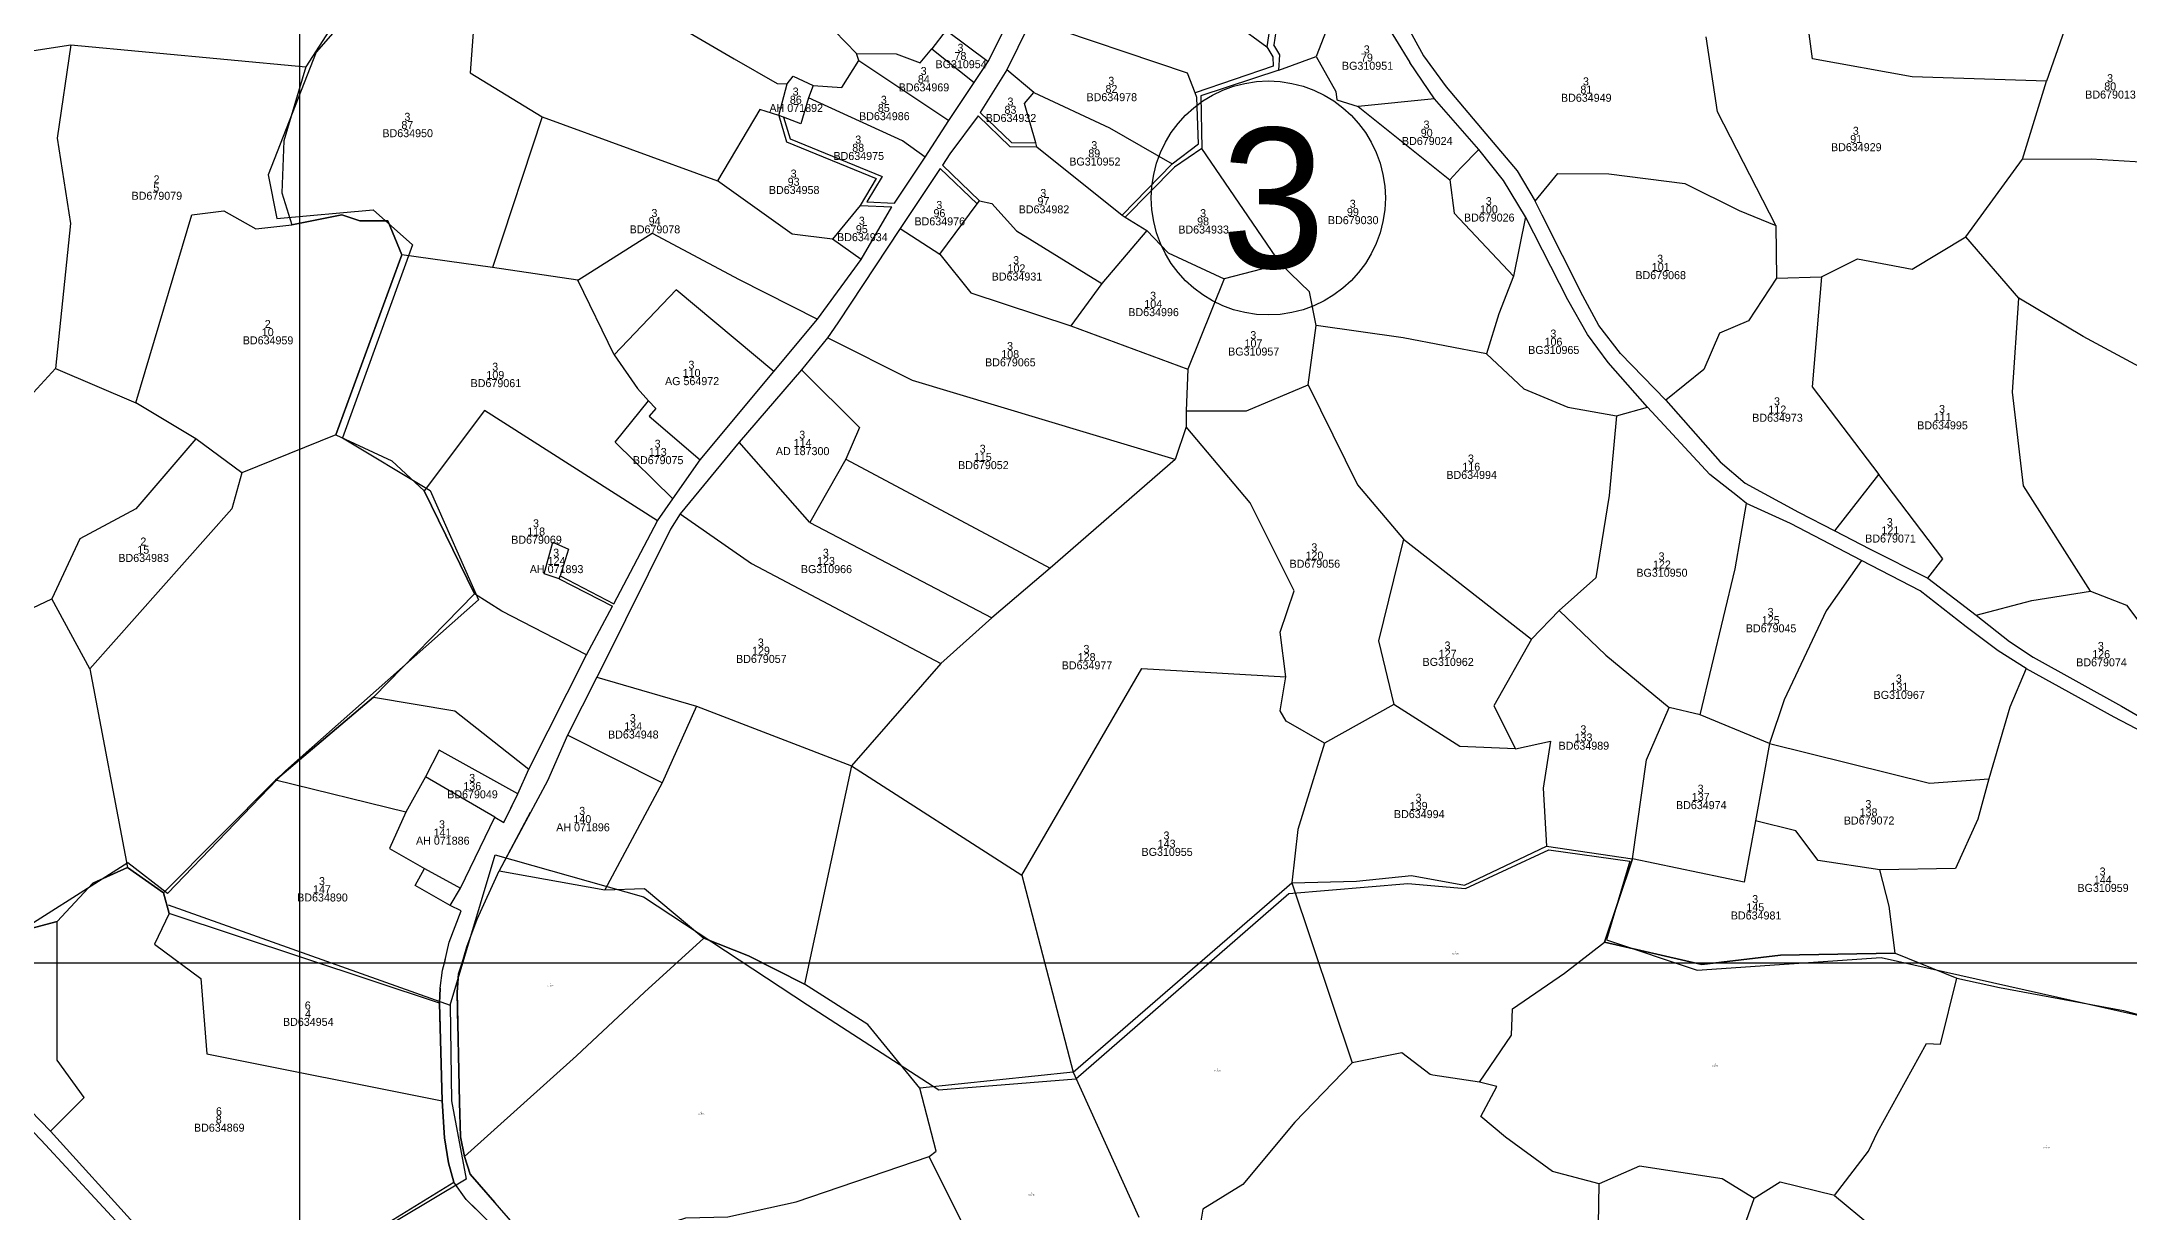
# Model space of a CAD drawing. Extents: x 547915 to 556085, y 1814738 to 1822008.
# Drawn here: x 549871 to 550914, y 1819875 to 1820461 of the extents above; entities that cross this region are included whole.
import ezdxf

# ---------------------------------------------------------------- set-up
doc = ezdxf.new("R2010")
doc.units = 0
for name, color, linetype in [('Level 10', 7, 'Continuous'), ('Level 20', 7, 'Continuous'), ('Level 23', 7, 'Continuous'), ('Level 32', 7, 'Continuous'), ('Level 34', 7, 'Continuous'), ('Level 54', 7, 'Continuous')]:
    doc.layers.add(name, color=color, linetype=linetype)

msp = doc.modelspace()

# ---------------------------------------------------------------- linework, layer by layer
at = {"layer": 'Level 10'}
for p, q in [((550522.3, 1820489.8), (550508, 1820453.2)), ((550891.2, 1820492.8), (550873.1, 1820440.9)), ((550023, 1820479), (550003, 1820448)), ((550323, 1820466.4), (550315.9, 1820457.1)), ((550323, 1820466.4), (550344.1, 1820450.8)), ((549885.4, 1820459.1), (550003, 1820448)), ((550279.3, 1820451.3), (550278.2, 1820454.7)), ((550315.9, 1820457.1), (550337, 1820440.2)), ((550489.3, 1820446.4), (550508, 1820453.2)), ((550279.3, 1820451.3), (550324.4, 1820421.3)), ((550366.9, 1820435.2), (550353.4, 1820446.5)), ((550239.4, 1820423.8), (550243.5, 1820439.5)), ((550256.6, 1820438.7), (550254.2, 1820432.6)), ((550567.1, 1820432.1), (550529, 1820428.2)), ((550861.1, 1820401.9), (550873.1, 1820440.9)), ((550121, 1820423), (550096.2, 1820347.7)), ((550121, 1820423), (550208.8, 1820391)), ((550241.7, 1820422.9), (550239.4, 1820423.8)), ((550529, 1820428.2), (550574.9, 1820391.6)), ((550368.3, 1820408.1), (550367.8, 1820410.1)), ((550368.3, 1820408.1), (550411, 1820373.9)), ((550490.4, 1820349.4), (550450.9, 1820407.2)), ((550832.8, 1820363), (550861.1, 1820401.9)), ((550338.5, 1820379.5), (550339.7, 1820381.1)), ((550280, 1820378.7), (550266.2, 1820361.9)), ((550319.8, 1820354.4), (550338.5, 1820379.5)), ((550411, 1820373.9), (550412.6, 1820372.9)), ((550412.6, 1820372.9), (550423.4, 1820366.2)), ((550612.7, 1820373), (550606.7, 1820343.4)), ((550280.5, 1820351.7), (550266.2, 1820361.9)), ((550300.1, 1820367.2), (550319.8, 1820354.4)), ((550423.4, 1820366.2), (550400.8, 1820339.8)), ((550737.8, 1820368.7), (550738.2, 1820342.4)), ((550859.3, 1820332.4), (550832.8, 1820363)), ((550096.2, 1820347.7), (550051, 1820354)), ((550490.4, 1820349.4), (550462, 1820342)), ((550138.9, 1820341.4), (550096.2, 1820347.7)), ((550157.1, 1820304.1), (550138.9, 1820341.4)), ((550400.8, 1820339.8), (550385.3, 1820318.5)), ((550462, 1820342), (550443.8, 1820296.9)), ((550738.2, 1820342.4), (550760.6, 1820343)), ((550385.3, 1820318.5), (550443.8, 1820296.9)), ((550504, 1820289), (550508, 1820318.8)), ((549877.8, 1820297.2), (549918, 1820280)), ((550443.8, 1820296.9), (550443, 1820276)), ((549948, 1820262), (549918, 1820280)), ((550443, 1820276), (550443, 1820268)), ((550658.1, 1820273.6), (550673.6, 1820277.9)), ((550443, 1820268), (550437.6, 1820251.8)), ((549971, 1820245), (549948, 1820262)), ((550018, 1820264), (549971, 1820245)), ((550254.9, 1820220.2), (550219.5, 1820260.4)), ((550272.9, 1820251.9), (550254.9, 1820220.2)), ((550272.9, 1820251.9), (550375, 1820197.3)), ((550437.6, 1820251.8), (550375, 1820197.3)), ((550767.3, 1820216), (550789.3, 1820244.2)), ((550087.3, 1820184.5), (550062, 1820236)), ((550254.9, 1820220.2), (550345.8, 1820172.5)), ((550551.6, 1820211.8), (550615.6, 1820161.8)), ((550129.6, 1820192.1), (550130.1, 1820193.6)), ((550375, 1820197.3), (550345.8, 1820172.5)), ((549895, 1820147), (549876, 1820182)), ((550087.3, 1820184.5), (550036.7, 1820132.8)), ((550345.8, 1820172.5), (550320.3, 1820149.7)), ((550629.5, 1820176.2), (550615.6, 1820161.8)), ((549895, 1820147), (549913.7, 1820047.7)), ((550148.4, 1820142.8), (550198.2, 1820128.4)), ((550320.3, 1820149.7), (550275.8, 1820098.5)), ((549987.7, 1820091.3), (550036.7, 1820132.8)), ((550198.2, 1820128.4), (550181, 1820090)), ((550198.2, 1820128.4), (550275.8, 1820098.5)), ((550546.8, 1820129.2), (550512.1, 1820109.9)), ((550700, 1820124), (550684.5, 1820127.7)), ((550734.6, 1820109.7), (550700, 1820124)), ((550181, 1820090), (550133.8, 1820113.8)), ((550734.6, 1820109.7), (550727.6, 1820071)), ((550275.8, 1820098.5), (550252.2, 1819989.4)), ((550275.8, 1820098.5), (550360.9, 1820043.8)), ((550052.9, 1820075.4), (549987.7, 1820091.3)), ((550062.7, 1820093.1), (550052.9, 1820075.4)), ((550097.4, 1820072.8), (550062.7, 1820093.1)), ((550181, 1820090), (550152.4, 1820036.5)), ((550623.2, 1820058.3), (550666.2, 1820052)), ((550062.3, 1820047.2), (550080.2, 1820037.3)), ((550099.6, 1820046), (550152.4, 1820036.5)), ((550360.9, 1820043.8), (550386.6, 1819945.4)), ((550386.6, 1819945.4), (550495.9, 1820040)), ((550386.6, 1819945.4), (550495.9, 1820040)), ((550495.9, 1820040), (550526, 1819950)), ((550069.7, 1819979.9), (549934.6, 1820024.7)), ((550386.6, 1819945.4), (550309.9, 1819937.4)), ((550386.6, 1819945.4), (550309.9, 1819937.4)), ((550386.6, 1819945.4), (550419.4, 1819872.8)), ((549957, 1819816.6), (550076.9, 1819890.4)), ((549957, 1819816.6), (550076.9, 1819890.4)), ((550704.5, 1819818.8), (550726.9, 1819882.2)), ((550767.1, 1819883.6), (550864, 1819803.9))]:
    msp.add_line(p, q, dxfattribs=at)
for points in [[(550092, 1820563), (550111.3, 1820555.3), (550115, 1820550.1), (550128.9, 1820541.1), (550133, 1820522.1), (550135, 1820507), (550135, 1820500), (550217, 1820452), (550238.5, 1820439.7), (550243.5, 1820439.5)], [(550278.2, 1820454.7), (550267.2, 1820466.1), (550268.8, 1820471.1), (550266.2, 1820485.3), (550245.1, 1820503.5), (550203.9, 1820524.5), (550194.7, 1820554.4)], [(550065, 1820502), (550087, 1820472), (550085, 1820445), (550121, 1820423)], [(550035, 1820492), (550023, 1820479), (550003, 1820448), (549992, 1820411), (549991, 1820385), (549996, 1820369), (550021, 1820374), (550030, 1820371), (550044, 1820371.1), (550051, 1820354)], [(550473.9, 1820478.5), (550467.8, 1820469.4), (550483.3, 1820458)], [(550873.1, 1820440.9), (550805.9, 1820443), (550756.1, 1820452), (550752.3, 1820480.9)], [(550447.5, 1820435), (550443.7, 1820444.9), (550365.5, 1820471.3)], [(549733.8, 1820441.6), (549785.4, 1820450.5), (549825.8, 1820459.3), (549853.9, 1820454.2), (549885.4, 1820459.1)], [(549885.4, 1820459.1), (549878.6, 1820412.4), (549885.3, 1820369.7), (549877.8, 1820297.2)], [(550278.2, 1820454.7), (550278.1, 1820454.8), (550298.1, 1820454.6), (550310.1, 1820450), (550315.9, 1820457.1)], [(550508, 1820453.2), (550517.9, 1820435.8), (550518.3, 1820431.6), (550529, 1820428.2)], [(550737.8, 1820368.7), (550708.7, 1820425.6), (550703, 1820463.1)], [(550003, 1820448), (549992, 1820411), (549991, 1820385), (549996, 1820369)], [(550243.5, 1820439.5), (550246.6, 1820443.4), (550256.6, 1820438.7)], [(550256.6, 1820438.7), (550270.9, 1820437.7), (550279.3, 1820451.3)], [(550254.2, 1820432.6), (550250.4, 1820419.6), (550241.7, 1820422.9)], [(550312.5, 1820402.9), (550301.2, 1820411.1), (550254.2, 1820432.6)], [(550367.8, 1820410.1), (550362.2, 1820429.8), (550366.9, 1820435.2)], [(550366.9, 1820435.2), (550404.7, 1820417.5), (550436, 1820399.6)], [(550239.4, 1820423.8), (550229.9, 1820426.7), (550208.8, 1820391)], [(550589.3, 1820406.7), (550580.4, 1820397.5), (550574.9, 1820391.6)], [(550861.1, 1820401.9), (550895.5, 1820402), (550944.9, 1820399)], [(550266.2, 1820361.9), (550246, 1820364.4), (550208.8, 1820391)], [(550574.9, 1820391.6), (550577, 1820374.9), (550606.7, 1820343.4)], [(550617.5, 1820380.9), (550628.9, 1820394.7), (550654.4, 1820394.5), (550692.3, 1820389.8), (550719.4, 1820376.3), (550737.8, 1820368.7)], [(550339.7, 1820381.1), (550345.8, 1820379.7), (550358.2, 1820366.1), (550400.8, 1820339.8)], [(549918, 1820280), (549946, 1820374), (549962, 1820376), (549978, 1820367), (549996, 1820369)], [(550018, 1820264), (550051, 1820354), (550044, 1820371.1), (550030, 1820371), (550021, 1820374), (549996, 1820369)], [(550138.9, 1820341.4), (550176, 1820364.9), (550219.6, 1820341.8), (550258.7, 1820321.9)], [(550423.4, 1820366.2), (550434, 1820355), (550462, 1820342)], [(550760.6, 1820343), (550778.7, 1820352), (550805.9, 1820346.9), (550832.8, 1820363)], [(550051, 1820354), (550018, 1820264), (550046, 1820251), (550062, 1820236)], [(550319.8, 1820354.4), (550335.3, 1820335.1), (550385.3, 1820318.5)], [(550508, 1820318.8), (550504.6, 1820335.5), (550490.4, 1820349.4)], [(550606.7, 1820343.4), (550599.4, 1820324.5), (550593.1, 1820304.5)], [(550738.2, 1820342.4), (550724.1, 1820321), (550709.6, 1820314.9), (550701.9, 1820296.8), (550682.8, 1820281.4)], [(550760.6, 1820343), (550755.9, 1820288.1), (550789.3, 1820244.2)], [(550236.9, 1820295.7), (550188, 1820336.6), (550157.1, 1820304.1)], [(550895.2, 1820185.8), (550861.7, 1820238.5), (550856.1, 1820285.4), (550859.3, 1820332.4)], [(550990.9, 1820254.4), (550955, 1820225.4), (550934.4, 1820235.6), (550926.5, 1820251.4), (550926.2, 1820282.4), (550919.7, 1820298), (550891.5, 1820313.2), (550859.3, 1820332.4)], [(550593.1, 1820304.5), (550551.5, 1820312.6), (550508, 1820318.8)], [(549877.8, 1820297.2), (549852.1, 1820269.2), (549789.6, 1820314.5), (549774.1, 1820310.6), (549750.9, 1820313.1)], [(550437.6, 1820251.8), (550306.2, 1820291.3), (550263.8, 1820312.5)], [(550157.1, 1820304.1), (550168.7, 1820287.2), (550174.2, 1820281.1)], [(550250.7, 1820296.6), (550279.7, 1820267.7), (550272.9, 1820251.9)], [(550593.1, 1820304.5), (550611.8, 1820287.1), (550633.8, 1820277.9), (550658.1, 1820273.6)], [(550443, 1820276), (550473.2, 1820276), (550504, 1820289)], [(550504, 1820289), (550528.6, 1820239), (550551.6, 1820211.8)], [(550178.8, 1820221.1), (550092.3, 1820276.2), (550062, 1820236)], [(550186.4, 1820232), (550157.5, 1820260.4), (550174.2, 1820281.1)], [(550174.2, 1820281.1), (550177.9, 1820277.3), (550174.6, 1820273.4), (550200.1, 1820251.6)], [(550492.9, 1820143.1), (550490, 1820165.3), (550497, 1820186), (550475.1, 1820230), (550443, 1820268)], [(550658.1, 1820273.6), (550654.5, 1820233.7), (550647.9, 1820192.5), (550629.5, 1820176.2)], [(549948, 1820262), (549918, 1820227), (549890, 1820212), (549876, 1820182)], [(550018, 1820264), (550046, 1820251), (550062, 1820236), (550087.3, 1820184.5), (550036.7, 1820132.8), (549987.7, 1820091.3), (549931.7, 1820035), (549913.7, 1820047.7)], [(549971, 1820245), (549966, 1820227), (549895, 1820147)], [(550813.8, 1820192.3), (550821.3, 1820202), (550789.3, 1820244.2)], [(550190, 1820224.6), (550225.8, 1820199.7), (550320.3, 1820149.7)], [(550700, 1820124), (550717.4, 1820197.1), (550723.1, 1820229.8)], [(549717.8, 1820220.1), (549831.2, 1820160.8), (549876, 1820182)], [(550129.6, 1820192.1), (550122, 1820194.6), (550126.4, 1820210.3), (550134.2, 1820206.8), (550130.1, 1820193.6)], [(550551.6, 1820211.8), (550539.2, 1820161), (550546.8, 1820129.2)], [(550780.7, 1820201.2), (550762.9, 1820176.1), (550741.9, 1820131.5), (550734.6, 1820109.7)], [(550143.3, 1820154.1), (550100.9, 1820175.8), (550087.3, 1820184.5)], [(550838, 1820173.8), (550865.8, 1820181.2), (550895.2, 1820185.8)], [(550895.2, 1820185.8), (550913.2, 1820178.8), (550929.5, 1820157.2), (550942.9, 1820142.7)], [(550629.5, 1820176.2), (550652.8, 1820153.8), (550684.5, 1820127.7)], [(550615.6, 1820161.8), (550596.9, 1820128.6), (550607.6, 1820107)], [(550360.9, 1820043.8), (550420.8, 1820147.2), (550492.9, 1820143.1)], [(550512.1, 1820109.9), (550493, 1820120.9), (550490, 1820126), (550492.9, 1820143.1)], [(550863, 1820147.2), (550854.8, 1820127.9), (550844.3, 1820092)], [(550036.7, 1820132.8), (550077.4, 1820126.1), (550114.4, 1820096.9)], [(550607.6, 1820107), (550579.9, 1820108.2), (550546.8, 1820129.2)], [(550666.2, 1820052), (550673.2, 1820101.6), (550684.5, 1820127.7)], [(550512.1, 1820109.9), (550498.8, 1820066.7), (550495.9, 1820040)], [(550607.6, 1820107), (550625.1, 1820110.9), (550621.5, 1820087.4), (550623.2, 1820058.3)], [(550734.6, 1820109.7), (550814.7, 1820089.9), (550844.3, 1820092)], [(550108.9, 1820084.5), (550069.6, 1820106.3), (550062.7, 1820093.1)], [(550069.7, 1819979.9), (549934.6, 1820024.7), (549931.7, 1820035), (549987.7, 1820091.3)], [(550844.3, 1820092), (550838.8, 1820071.9), (550827.7, 1820047.2), (550789.8, 1820046.5)], [(550052.9, 1820075.4), (550044.7, 1820057.2), (550062.3, 1820047.2)], [(550727.6, 1820071), (550722, 1820040.3), (550666.2, 1820052)], [(550789.8, 1820046.5), (550758.9, 1820051.2), (550747.8, 1820066), (550727.6, 1820071)], [(550495.9, 1820040), (550528.1, 1820040.8), (550555.7, 1820043.7), (550582.1, 1820038.8), (550623.2, 1820058.3)], [(550495.9, 1820040), (550528.1, 1820040.8), (550555.7, 1820043.7), (550582.1, 1820038.8), (550623.2, 1820058.3), (550666.2, 1820052), (550652.2, 1820010.3)], [(549913.7, 1820047.7), (549896.5, 1820039.9), (549878.6, 1820020.7), (549838.3, 1820010)], [(549878.6, 1820020.7), (549896.5, 1820039.9), (549913.7, 1820047.7), (549931.7, 1820035), (549934.6, 1820024.7)], [(550075.1, 1820028.7), (550057.6, 1820038.7), (550062.3, 1820047.2)], [(550099.6, 1820046), (550152.4, 1820036.5), (550172.3, 1820037.2), (550201.9, 1820012.4)], [(550797.4, 1820004.8), (550740.2, 1820003.9), (550700.9, 1819999.2), (550652.2, 1820010.3), (550666.2, 1820052)], [(550797.4, 1820004.8), (550794.5, 1820028.4), (550789.8, 1820046.5)], [(550152.4, 1820036.5), (550172.3, 1820037.2), (550201.9, 1820012.4), (550224.3, 1820003.5), (550252.2, 1819989.4)], [(549805.4, 1819972.6), (549819.4, 1819992.2), (549824.7, 1820003.6), (549838.3, 1820010), (549878.6, 1820020.7)], [(549875.2, 1819915.9), (549892.1, 1819932.7), (549878.6, 1819951.4), (549878.6, 1820020.7)], [(549934.6, 1820024.7), (549927.3, 1820009.3), (549950.4, 1819992.2), (549953.4, 1819954.6), (550071.1, 1819931.1)], [(550201.9, 1820012.4), (550172.3, 1819985.3), (550138.2, 1819953.6), (550082.2, 1819903.2)], [(550309.9, 1819937.4), (550283.8, 1819969.2), (550252.2, 1819989.4), (550224.3, 1820003.5), (550201.9, 1820012.4)], [(550589.6, 1819940.4), (550605.6, 1819963.8), (550606.2, 1819977.1), (550632.1, 1819994.8), (550652.2, 1820010.3)], [(550652.2, 1820010.3), (550700.9, 1819999.2), (550740.2, 1820003.9), (550797.4, 1820004.8), (550828.3, 1819992.4)], [(550797.4, 1820004.8), (550828.3, 1819992.4), (550849.6, 1819987.7), (550911.7, 1819976.2), (550985, 1819956.2)], [(550309.9, 1819937.4), (550283.8, 1819969.2), (550252.2, 1819989.4)], [(550767.1, 1819883.6), (550784.2, 1819905.9), (550788.6, 1819915.4), (550813.2, 1819959.7), (550820.2, 1819959.3), (550828.3, 1819992.4)], [(550828.3, 1819992.4), (550849.6, 1819987.7), (550911.7, 1819976.2), (550985, 1819956.2)], [(550589.6, 1819940.4), (550566.4, 1819943.9), (550565, 1819944.2), (550550.9, 1819955), (550526, 1819950)], [(550526, 1819950), (550497.3, 1819920.3), (550471.4, 1819889.2), (550451.3, 1819876.9), (550448.2, 1819857.8)], [(550314.6, 1819903.2), (550318.1, 1819905.8), (550309.9, 1819937.4)], [(550649.5, 1819889.5), (550626.2, 1819895.6), (550602.7, 1819912.9), (550590.3, 1819923.2), (550598.3, 1819938.2), (550589.6, 1819940.4)], [(550126.7, 1819836.7), (550156.1, 1819860.6), (550192.9, 1819872.5), (550213.9, 1819873), (550248.1, 1819880.5), (550314.6, 1819903.2)], [(550353.8, 1819812.9), (550357.9, 1819816.4), (550314.6, 1819903.2)], [(550644.8, 1819840), (550648.8, 1819849), (550649.5, 1819889.5)], [(550726.9, 1819882.2), (550711, 1819892), (550669.7, 1819898.4), (550649.5, 1819889.5)], [(550767.1, 1819883.6), (550740, 1819890.3), (550726.9, 1819882.2)]]:
    msp.add_lwpolyline(points, dxfattribs=at)
at = {"layer": 'Level 23'}
for p, q in [((550344.1, 1820450.8), (550353.2, 1820468.9)), ((550552, 1820471.2), (550561.6, 1820453.6)), ((550337, 1820440.2), (550344.1, 1820450.8)), ((550353.4, 1820446.5), (550340.1, 1820425.3)), ((550567.1, 1820432.1), (550554.8, 1820450.2)), ((550324.4, 1820421.3), (550337, 1820440.2)), ((550589.3, 1820406.7), (550567.1, 1820432.1)), ((550312.5, 1820402.9), (550324.4, 1820421.3)), ((550297.2, 1820379.9), (550312.5, 1820402.9)), ((550320, 1820397.2), (550300.1, 1820367.2)), ((550320, 1820397.2), (550338.5, 1820379.5)), ((550321.2, 1820398.9), (550339.7, 1820381.1)), ((550283.4, 1820380.6), (550297.2, 1820379.9)), ((550280, 1820378.7), (550295.9, 1820378)), ((550280.5, 1820351.7), (550295.9, 1820378)), ((550258.7, 1820321.9), (550280.5, 1820351.7)), ((550236.9, 1820295.7), (550258.7, 1820321.9)), ((550263.8, 1820312.5), (550250.7, 1820296.6)), ((550250.7, 1820296.6), (550219.5, 1820260.4)), ((550200.1, 1820251.6), (550236.9, 1820295.7)), ((550219.5, 1820260.4), (550190, 1820224.6)), ((550186.4, 1820232), (550200.1, 1820251.6)), ((550178.8, 1820221.1), (550186.4, 1820232)), ((550156.9, 1820179.6), (550178.8, 1820221.1)), ((550129.6, 1820192.1), (550156.2, 1820178.3)), ((550130.1, 1820193.6), (550156.9, 1820179.6)), ((550813.8, 1820192.3), (550838, 1820173.8)), ((550143.3, 1820154.1), (550156.2, 1820178.3)), ((550114.4, 1820096.9), (550143.3, 1820154.1)), ((550148.4, 1820142.8), (550133.8, 1820113.8)), ((550108.9, 1820084.5), (550114.4, 1820096.9)), ((550080.2, 1820037.3), (550097.4, 1820072.8)), ((550115.1, 1820075.2), (550099.6, 1820046)), ((550075.1, 1820028.7), (550080.2, 1820037.3)), ((550069.7, 1819979.9), (550070.1, 1819987.4)), ((550078.9, 1819967.7), (550078.6, 1819985.3)), ((550070.1, 1819967.3), (550069.7, 1819979.9)), ((550071.1, 1819931.1), (550069.7, 1819979.9))]:
    msp.add_line(p, q, dxfattribs=at)
for points in [[(550522.3, 1820489.8), (550540.5, 1820473.5), (550554.8, 1820450.2)], [(550365.5, 1820471.3), (550364.4, 1820468.9), (550353.4, 1820446.5)], [(550561.6, 1820453.6), (550573, 1820438), (550592.8, 1820414.6), (550608.5, 1820396.1), (550617.5, 1820380.9)], [(550239.4, 1820423.8), (550243.3, 1820410.5), (550288.1, 1820392.3), (550280, 1820378.7)], [(550241.7, 1820422.9), (550245, 1820412), (550291, 1820393.2), (550283.4, 1820380.6)], [(550339.1, 1820423.6), (550324.8, 1820404.5), (550321.2, 1820398.9)], [(550339.1, 1820423.6), (550354.9, 1820408.2), (550368.3, 1820408.1)], [(550340.1, 1820425.3), (550355.7, 1820410.2), (550367.8, 1820410.1)], [(550612.7, 1820373), (550601.7, 1820391.2), (550589.3, 1820406.7)], [(550682.8, 1820281.4), (550660.1, 1820304.7), (550649.4, 1820318.7), (550641.3, 1820333.5), (550621, 1820373.9), (550617.5, 1820380.9)], [(550673.6, 1820277.9), (550654, 1820300.2), (550643.7, 1820314.2), (550633.9, 1820331.6), (550612.7, 1820373)], [(550300.1, 1820367.2), (550268.9, 1820320), (550263.8, 1820312.5)], [(550723.1, 1820229.8), (550718.7, 1820233.4), (550704.8, 1820244.3), (550673.6, 1820277.9)], [(550682.8, 1820281.4), (550710, 1820250.6), (550722.5, 1820239.9), (550749.2, 1820225.4), (550767.3, 1820216)], [(550190, 1820224.6), (550185.3, 1820216.9), (550151.6, 1820149), (550148.4, 1820142.8)], [(550780.7, 1820201.2), (550745.1, 1820219.7), (550723.1, 1820229.8)], [(550767.3, 1820216), (550784.7, 1820207), (550813.8, 1820192.3)], [(550863, 1820147.2), (550849, 1820156.1), (550833, 1820168.1), (550810, 1820186), (550780.7, 1820201.2)], [(550838, 1820173.8), (550854.7, 1820160.7), (550866.5, 1820152.9), (550910.7, 1820128.3), (550935.3, 1820114.1), (550945.5, 1820108.3)], [(550863, 1820147.2), (550906.8, 1820123), (550932.6, 1820109.5), (550941.5, 1820103.2), (550974.8, 1820072.7), (550976.2, 1820061.4), (550984.7, 1820043.6), (550992.7, 1820020.7), (550992.4, 1820014.8), (550990.5, 1820000)], [(550133.8, 1820113.8), (550123.7, 1820091.1), (550099.6, 1820046)], [(550097.4, 1820072.8), (550101.9, 1820070.2), (550108.9, 1820084.5)], [(550097.4, 1820072.8), (550101.9, 1820070.2), (550106, 1820078.5)], [(550072.2, 1820000), (550074.6, 1820010.4), (550080.5, 1820026), (550075.1, 1820028.7), (550080.2, 1820037.3), (550097.4, 1820072.8)], [(550081, 1820000), (550083.4, 1820008), (550088.6, 1820021.8), (550099.6, 1820046)], [(550081, 1820000), (550083.4, 1820008), (550088.6, 1820021.8), (550099.6, 1820046)], [(550072.2, 1820000), (550074.6, 1820010.4), (550080.5, 1820026), (550075.1, 1820028.7)], [(549964, 1819791.4), (549944, 1819824.4), (549932.1, 1819842.4), (549914.1, 1819864.3), (549870.6, 1819911.4), (549850.4, 1819932.3), (549829.3, 1819950.4), (549811.3, 1819962), (549777.5, 1819979.6), (549758.6, 1819992), (549753.4, 1820000)], [(550069.7, 1819979.9), (550070.1, 1819987.4), (550071.3, 1819996.3), (550072.7, 1820001.9)], [(550070.1, 1819987.4), (550071.3, 1819996.3), (550072.2, 1820000)], [(550070.1, 1819987.4), (550071.3, 1819996.3), (550072.2, 1820000)], [(550078.6, 1819985.3), (550079.2, 1819994.5), (550081, 1820000)], [(550078.6, 1819985.3), (550079.2, 1819994.5), (550081, 1820000)], [(550080.7, 1819999), (550079.2, 1819994.5), (550078.6, 1819985.3), (550079.7, 1819930.4), (550080.3, 1819913.1), (550082.2, 1819903.2), (550085.1, 1819894.3), (550097.4, 1819880.2)], [(550070.1, 1819987.4), (550069.7, 1819979.9), (550071.1, 1819931.1), (550072.2, 1819912.6), (550074.2, 1819900), (550076.9, 1819890.4)], [(550082.2, 1819903.2), (550080.3, 1819913.1), (550079.7, 1819930.4), (550078.6, 1819985.3)], [(549805.4, 1819972.6), (549814.5, 1819967.4), (549834.2, 1819955.5), (549855.5, 1819936.4), (549875.2, 1819915.9)], [(550076.9, 1819890.4), (550074.2, 1819900), (550072.2, 1819912.6), (550071.1, 1819931.1)], [(549875.2, 1819915.9), (549918.5, 1819868.2), (549937.1, 1819846), (549949.4, 1819828.3), (549957, 1819816.6)], [(550126.7, 1819836.7), (550116.5, 1819857.5), (550108.7, 1819867.2), (550085.1, 1819894.3), (550082.2, 1819903.2)], [(550088.5, 1819876.3), (550083.1, 1819881.6), (550076.9, 1819890.4)], [(550109.9, 1819853), (550102.8, 1819862.4), (550083.1, 1819881.6), (550076.9, 1819890.4)]]:
    msp.add_lwpolyline(points, dxfattribs=at)
at = {"layer": 'Level 32'}
for p, q in [((550489.3, 1820446.4), (550450.3, 1820433.5)), ((550448.3, 1820432.8), (550447.5, 1820435)), ((550449.2, 1820409.6), (550448.3, 1820432.8)), ((550450.3, 1820433.5), (550450.9, 1820407.2)), ((550436, 1820399.6), (550449.2, 1820409.6)), ((550411, 1820373.9), (550436, 1820399.6))]:
    msp.add_line(p, q, dxfattribs=at)
for points in [[(550494, 1820498.4), (550486.7, 1820480.3), (550483.3, 1820458)], [(550500, 1820497.3), (550489.8, 1820479.1), (550486.9, 1820459.1)], [(550483.3, 1820458), (550486.3, 1820453.1), (550486.6, 1820448.4), (550447.5, 1820435)], [(550489.3, 1820446.4), (550489.8, 1820454), (550486.9, 1820459.1)], [(550450.9, 1820407.2), (550437.2, 1820397.9), (550412.6, 1820372.9)]]:
    msp.add_lwpolyline(points, dxfattribs=at)
at = {"layer": 'Level 34'}
for points in [[(550038.8, 1820490.5), (550008.1, 1820455.4), (549984.1, 1820394.1), (549988.4, 1820372.2), (550036.6, 1820376.5), (550056.3, 1820359), (550021.3, 1820262.6), (550065.1, 1820236.3), (550089.2, 1820181.5), (549992.8, 1820096.1), (549933.7, 1820034.7), (549914, 1820050.1), (549848.3, 1820008.4)], [(549934.1, 1820029.1), (550075.1, 1819978.8), (550097.6, 1820054.1), (550171.8, 1820033.1), (550253.8, 1819979), (550319.3, 1819936.6), (550387.8, 1819942.1), (550494.3, 1820034.7), (550553.9, 1820039.7), (550582.6, 1820037.2), (550624.3, 1820056.6), (550664.8, 1820050.9), (550653.1, 1820011.6), (550698.5, 1819996.3), (550790.5, 1820002.7), (550981.9, 1819959.7)], [(550075.1, 1819978.8), (550075.8, 1819931), (550083.1, 1819891.9), (549951.2, 1819813)]]:
    msp.add_lwpolyline(points, dxfattribs=at)
msp.add_circle((550484.1, 1820382.5), 58.5, dxfattribs=at)
at = {"layer": 'Level 54'}
for p, q in [((550000, 1816000), (550000, 1821000)), ((548000, 1820000), (556000, 1820000))]:
    msp.add_line(p, q, dxfattribs=at)

# ---------------------------------------------------------------- texts
at = {"layer": 'Level 20'}
for s, height, p in [('78', 4, (550327.2, 1820451.5)), ('3', 4, (550328.7, 1820455.6)), ('79', 4, (550530.4, 1820450.7)), ('3', 4, (550531.8, 1820454.8)), ('84', 4, (550308.9, 1820439.9)), ('84', 4, (550308.9, 1820439.9)), ('3', 4, (550310.3, 1820444)), ('3', 4, (550310.3, 1820444)), ('BG310954', 4, (550317.7, 1820447.4)), ('3', 4, (550404.1, 1820439.1)), ('3', 4, (550404.1, 1820439.1)), ('BG310951', 4, (550520.9, 1820446.6)), ('3', 4, (550641.4, 1820438.8)), ('3', 4, (550903.4, 1820440.4)), ('86', 4, (550244.9, 1820429.6)), ('3', 4, (550246.3, 1820433.7)), ('3', 4, (550290.4, 1820429.6)), ('3', 4, (550290.4, 1820429.6)), ('BD634969', 4, (550299.3, 1820435.8)), ('BD634969', 4, (550299.3, 1820435.8)), ('3', 4, (550353.7, 1820428.7)), ('3', 4, (550353.7, 1820428.7)), ('BD634978', 4, (550393.2, 1820430.9)), ('BD634978', 4, (550393.2, 1820430.9)), ('82', 4, (550402.7, 1820435)), ('82', 4, (550402.7, 1820435)), ('BD634949', 4, (550630.4, 1820430.6)), ('81', 4, (550640.1, 1820434.7)), ('BD679013', 4, (550892.5, 1820432.2)), ('80', 4, (550902, 1820436.3)), ('3', 4, (550052.2, 1820421.1)), ('AH 071892', 4, (550234.7, 1820425.5)), ('BD634986', 4, (550279.5, 1820421.4)), ('BD634986', 4, (550279.5, 1820421.4)), ('85', 4, (550288.9, 1820425.5)), ('85', 4, (550288.9, 1820425.5)), ('BD634932', 4, (550342.8, 1820420.5)), ('BD634932', 4, (550342.8, 1820420.5)), ('83', 4, (550352.2, 1820424.6)), ('83', 4, (550352.2, 1820424.6)), ('BD634950', 4, (550041.2, 1820412.9)), ('87', 4, (550050.7, 1820417)), ('3', 4, (550277.6, 1820409.7)), ('3', 4, (550395.6, 1820406.9)), ('3', 4, (550395.6, 1820406.9)), ('BD679024', 4, (550550.9, 1820409)), ('BD679024', 4, (550550.9, 1820409)), ('90', 4, (550560.3, 1820413.1)), ('90', 4, (550560.3, 1820413.1)), ('3', 4, (550561.7, 1820417.2)), ('3', 4, (550561.7, 1820417.2)), ('91', 4, (550775, 1820410)), ('3', 4, (550776.3, 1820414.1)), ('BD634975', 4, (550266.7, 1820401.5)), ('88', 4, (550276.1, 1820405.6)), ('BG310952', 4, (550384.6, 1820398.7)), ('BG310952', 4, (550384.6, 1820398.7)), ('89', 4, (550394.1, 1820402.8)), ('89', 4, (550394.1, 1820402.8)), ('BD634929', 4, (550765.4, 1820405.9)), ('2', 4, (549926.8, 1820389.8)), ('93', 4, (550243.8, 1820388.6)), ('93', 4, (550243.8, 1820388.6)), ('3', 4, (550245.3, 1820392.7)), ('3', 4, (550245.3, 1820392.7)), ('BD679079', 4, (549915.8, 1820381.6)), ('5', 4, (549926.7, 1820385.7)), ('BD634958', 4, (550234.4, 1820384.5)), ('BD634958', 4, (550234.4, 1820384.5)), ('3', 4, (550318.1, 1820377)), ('3', 4, (550318.1, 1820377)), ('97', 4, (550368.7, 1820378.9)), ('97', 4, (550368.7, 1820378.9)), ('3', 4, (550370.1, 1820383)), ('3', 4, (550370.1, 1820383)), ('3', 4, (550524.8, 1820377.6)), ('3', 4, (550592.8, 1820378.9)), ('94', 4, (550174.3, 1820368.9)), ('94', 4, (550174.3, 1820368.9)), ('3', 4, (550175.7, 1820373)), ('3', 4, (550175.7, 1820373)), ('3', 4, (550279.4, 1820369.1)), ('3', 4, (550279.4, 1820369.1)), ('BD634976', 4, (550307.2, 1820368.8)), ('BD634976', 4, (550307.2, 1820368.8)), ('96', 4, (550316.7, 1820372.9)), ('96', 4, (550316.7, 1820372.9)), ('BD634982', 4, (550359.3, 1820374.8)), ('BD634982', 4, (550359.3, 1820374.8)), ('98', 4, (550448.5, 1820368.8)), ('3', 4, (550450, 1820372.9)), ('BD679030', 4, (550513.9, 1820369.4)), ('99', 4, (550523.4, 1820373.5)), ('BD679026', 4, (550581.9, 1820370.7)), ('100', 4, (550589.9, 1820374.8)), ('BD679078', 4, (550164.8, 1820364.8)), ('BD679078', 4, (550164.8, 1820364.8)), ('BD634934', 4, (550268.5, 1820360.9)), ('BD634934', 4, (550268.5, 1820360.9)), ('95', 4, (550277.9, 1820364.9)), ('95', 4, (550277.9, 1820364.9)), ('BD634933', 4, (550439.1, 1820364.7)), ('102', 4, (550353.7, 1820345.3)), ('102', 4, (550353.7, 1820345.3)), ('3', 4, (550356.5, 1820349.4)), ('3', 4, (550356.5, 1820349.4)), ('101', 4, (550675.8, 1820346)), ('3', 4, (550678.5, 1820350.1)), ('BD634931', 4, (550345.8, 1820341.2)), ('BD634931', 4, (550345.8, 1820341.2)), ('BD679068', 4, (550667.6, 1820341.9)), ('BD634996', 4, (550414.1, 1820323.4)), ('104', 4, (550422.1, 1820327.5)), ('3', 4, (550425, 1820331.6)), ('10', 4, (549980.9, 1820313.4)), ('2', 4, (549982.4, 1820317.5)), ('BD634959', 4, (549971.4, 1820309.3)), ('3', 4, (550353.5, 1820306.5)), ('3', 4, (550353.5, 1820306.5)), ('BG310957', 4, (550464, 1820303.7)), ('107', 4, (550472.2, 1820307.8)), ('3', 4, (550475.1, 1820311.9)), ('BG310965', 4, (550614, 1820304.5)), ('BG310965', 4, (550614, 1820304.5)), ('106', 4, (550622.2, 1820308.6)), ('106', 4, (550622.2, 1820308.6)), ('3', 4, (550625.1, 1820312.7)), ('3', 4, (550625.1, 1820312.7)), ('3', 4, (550096.1, 1820296.1)), ('3', 4, (550096.1, 1820296.1)), ('110', 4, (550191.3, 1820293)), ('3', 4, (550194.2, 1820297.1)), ('BD679065', 4, (550342.5, 1820298.3)), ('BD679065', 4, (550342.5, 1820298.3)), ('108', 4, (550350.6, 1820302.4)), ('108', 4, (550350.6, 1820302.4)), ('BD679061', 4, (550085.3, 1820287.9)), ('BD679061', 4, (550085.3, 1820287.9)), ('109', 4, (550093.2, 1820292)), ('109', 4, (550093.2, 1820292)), ('AG 564972', 4, (550182.5, 1820288.9)), ('112', 4, (550734.1, 1820274.7)), ('3', 4, (550736.9, 1820278.8)), ('3', 4, (550819.4, 1820275)), ('3', 4, (550819.4, 1820275)), ('3', 4, (550249.6, 1820262.1)), ('BD634973', 4, (550726, 1820270.6)), ('BD634995', 4, (550808.5, 1820266.8)), ('BD634995', 4, (550808.5, 1820266.8)), ('111', 4, (550816.7, 1820270.9)), ('111', 4, (550816.7, 1820270.9)), ('113', 4, (550174.4, 1820253.5)), ('113', 4, (550174.4, 1820253.5)), ('3', 4, (550177.3, 1820257.6)), ('3', 4, (550177.3, 1820257.6)), ('AD 187300', 4, (550237.9, 1820253.9)), ('114', 4, (550246.8, 1820258)), ('115', 4, (550336.9, 1820251)), ('115', 4, (550336.9, 1820251)), ('3', 4, (550339.8, 1820255.1)), ('3', 4, (550339.8, 1820255.1)), ('BD679075', 4, (550166.4, 1820249.4)), ('BD679075', 4, (550166.4, 1820249.4)), ('BD679052', 4, (550329, 1820246.9)), ('BD679052', 4, (550329, 1820246.9)), ('BD634994', 4, (550573.1, 1820242)), ('116', 4, (550581.1, 1820246.1)), ('3', 4, (550583.9, 1820250.2)), ('2', 4, (549920.2, 1820208.7)), ('BD679069', 4, (550105.6, 1820209.6)), ('BD679069', 4, (550105.6, 1820209.6)), ('118', 4, (550113.6, 1820213.7)), ('118', 4, (550113.6, 1820213.7)), ('3', 4, (550116.5, 1820217.8)), ('3', 4, (550116.5, 1820217.8)), ('BD679071', 4, (550782.5, 1820210.2)), ('121', 4, (550790.6, 1820214.3)), ('3', 4, (550793.3, 1820218.4)), ('BD634983', 4, (549909.2, 1820200.5)), ('15', 4, (549918.7, 1820204.6)), ('124', 4, (550123.8, 1820199)), ('3', 4, (550126.6, 1820203.1)), ('123', 4, (550258.5, 1820199)), ('123', 4, (550258.5, 1820199)), ('3', 4, (550261.4, 1820203.1)), ('3', 4, (550261.4, 1820203.1)), ('120', 4, (550502.7, 1820201.7)), ('3', 4, (550505.6, 1820205.8)), ('3', 4, (550679.2, 1820201.3)), ('3', 4, (550679.2, 1820201.3)), ('AH 071893', 4, (550114.9, 1820194.9)), ('BG310966', 4, (550250.4, 1820194.9)), ('BG310966', 4, (550250.4, 1820194.9)), ('BD679056', 4, (550494.7, 1820197.6)), ('BG310950', 4, (550668.1, 1820193.1)), ('BG310950', 4, (550668.1, 1820193.1)), ('122', 4, (550676.4, 1820197.2)), ('122', 4, (550676.4, 1820197.2)), ('125', 4, (550730.8, 1820169.4)), ('125', 4, (550730.8, 1820169.4)), ('3', 4, (550733.7, 1820173.5)), ('3', 4, (550733.7, 1820173.5)), ('3', 4, (550228.9, 1820158.2)), ('3', 4, (550228.9, 1820158.2)), ('3', 4, (550572.2, 1820156.7)), ('BD679045', 4, (550722.8, 1820165.3)), ('BD679045', 4, (550722.8, 1820165.3)), ('3', 4, (550898.8, 1820156.5)), ('3', 4, (550898.8, 1820156.5)), ('BD679057', 4, (550218, 1820150)), ('BD679057', 4, (550218, 1820150)), ('129', 4, (550226, 1820154.1)), ('129', 4, (550226, 1820154.1)), ('BD634977', 4, (550380.8, 1820146.8)), ('128', 4, (550388.8, 1820150.9)), ('3', 4, (550391.7, 1820155)), ('BG310962', 4, (550561.2, 1820148.5)), ('127', 4, (550569.3, 1820152.6)), ('BD679074', 4, (550888, 1820148.3)), ('BD679074', 4, (550888, 1820148.3)), ('126', 4, (550896, 1820152.4)), ('126', 4, (550896, 1820152.4)), ('131', 4, (550795.1, 1820136.1)), ('131', 4, (550795.1, 1820136.1)), ('3', 4, (550797.8, 1820140.2)), ('3', 4, (550797.8, 1820140.2)), ('BG310967', 4, (550786.7, 1820132)), ('BG310967', 4, (550786.7, 1820132)), ('134', 4, (550162.1, 1820116.3)), ('3', 4, (550164.9, 1820120.4)), ('3', 4, (550640.1, 1820114.8)), ('BD634948', 4, (550154, 1820112.2)), ('BD634989', 4, (550629.2, 1820106.6)), ('133', 4, (550637.2, 1820110.7)), ('136', 4, (550081.7, 1820086.4)), ('136', 4, (550081.7, 1820086.4)), ('3', 4, (550084.6, 1820090.5)), ('3', 4, (550084.6, 1820090.5)), ('3', 4, (550698.7, 1820085.1)), ('BD679049', 4, (550073.6, 1820082.3)), ('BD679049', 4, (550073.6, 1820082.3)), ('3', 4, (550139.6, 1820074)), ('139', 4, (550554.8, 1820076.5)), ('3', 4, (550557.7, 1820080.6)), ('BD634974', 4, (550687.9, 1820076.9)), ('137', 4, (550695.8, 1820081)), ('138', 4, (550779.7, 1820073.3)), ('3', 4, (550782.6, 1820077.4)), ('141', 4, (550066.8, 1820063.2)), ('3', 4, (550069.5, 1820067.3)), ('AH 071896', 4, (550128.1, 1820065.8)), ('140', 4, (550136.7, 1820069.9)), ('BD634994', 4, (550546.9, 1820072.4)), ('BD679072', 4, (550771.8, 1820069.2)), ('AH 071886', 4, (550058, 1820059.1)), ('BG310955', 4, (550420.7, 1820053.5)), ('143', 4, (550428.8, 1820057.6)), ('3', 4, (550431.7, 1820061.7)), ('3', 4, (550899.7, 1820043.7)), ('3', 4, (550899.7, 1820043.7)), ('147', 4, (550006.5, 1820034.8)), ('147', 4, (550006.5, 1820034.8)), ('3', 4, (550009.5, 1820038.9)), ('3', 4, (550009.5, 1820038.9)), ('BG310959', 4, (550888.6, 1820035.5)), ('BG310959', 4, (550888.6, 1820035.5)), ('144', 4, (550896.8, 1820039.6)), ('144', 4, (550896.8, 1820039.6)), ('BD634890', 4, (549998.6, 1820030.7)), ('BD634890', 4, (549998.6, 1820030.7)), ('BD634981', 4, (550715.3, 1820021.7)), ('145', 4, (550723.1, 1820025.8)), ('3', 4, (550726, 1820029.9)), ('BD634951', 0.5, (550576.1, 1820004.2)), ('7', 0.5, (550577.4, 1820005.4)), ('2', 0.5, (550577.4, 1820004.8)), ('BD634891', 0.5, (550123.6, 1819988.3)), ('7', 0.5, (550124.9, 1819989.5)), ('1', 0.5, (550125, 1819988.9)), ('4', 4, (550002.5, 1819972.6)), ('4', 4, (550002.5, 1819972.6)), ('6', 4, (550002.4, 1819976.7)), ('6', 4, (550002.4, 1819976.7)), ('BD634954', 4, (549991.5, 1819968.5)), ('BD634954', 4, (549991.5, 1819968.5)), ('BD634991', 0.5, (550457.1, 1819945.7)), ('7', 0.5, (550458.4, 1819946.9)), ('3', 0.5, (550458.4, 1819946.3)), ('BD634933', 0.5, (550705.9, 1819948.3)), ('7', 0.5, (550707.3, 1819949.5)), ('4', 0.5, (550707.3, 1819948.9)), ('8', 4, (549957.9, 1819919.7)), ('8', 4, (549957.9, 1819919.7)), ('6', 4, (549958, 1819923.8)), ('6', 4, (549958, 1819923.8)), ('BD634901', 0.5, (550198.9, 1819924.3)), ('BD634901', 0.5, (550198.9, 1819924.3)), ('7', 0.5, (550200.3, 1819925.5)), ('7', 0.5, (550200.3, 1819925.5)), ('5', 0.5, (550200.3, 1819924.9)), ('5', 0.5, (550200.3, 1819924.9)), ('BD634869', 4, (549947, 1819915.6)), ('BD634869', 4, (549947, 1819915.6)), ('BD679073', 0.5, (550871.7, 1819907.2)), ('BD679073', 0.5, (550871.7, 1819907.2)), ('7', 0.5, (550873.1, 1819908.4)), ('7', 0.5, (550873.1, 1819908.4)), ('6', 0.5, (550873.1, 1819907.8)), ('6', 0.5, (550873.1, 1819907.8)), ('BD634898', 0.5, (550364.3, 1819883.8)), ('7', 0.5, (550365.7, 1819885)), ('7', 0.5, (550365.7, 1819884.4))]:
    msp.add_text(s, height=height, dxfattribs=at).set_placement(p)
at = {"layer": 'Level 34'}
msp.add_text('3', height=70, dxfattribs=at).set_placement((550460.5, 1820347.5))

doc.saveas('drawing.dxf')
